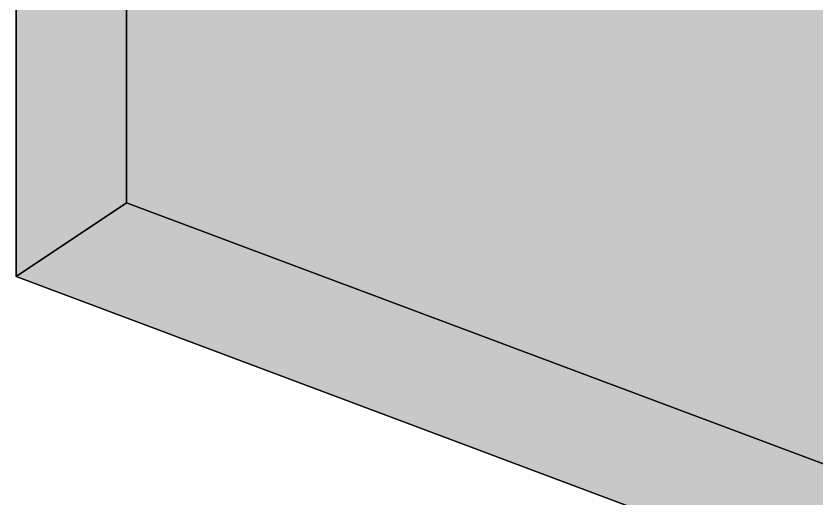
# Model space of a CAD drawing. Header units: millimetres. Extents: x 50 to 612415, y 2 to 4150.
# Drawn here: x 494058.4 to 494227.4, y 2959.1 to 3061 of the extents above; entities that cross this region are included whole.
import ezdxf

# ---------------------------------------------------------------- set-up
doc = ezdxf.new("R2010")
doc.units = ezdxf.units.MM
doc.layers.add('HATCH', color=8, linetype='Continuous', lineweight=9)
doc.layers.add('OUTLINE', color=7, linetype='Continuous', lineweight=25)

msp = doc.modelspace()

# ---------------------------------------------------------------- hatches: boundary and pattern name
at = {"layer": 'HATCH', "true_color": 0xbda27d}
msp.add_hatch(color=33, dxfattribs=at).paths.add_polyline_path([(494081.754, 3021.606), (494058.423, 3006.052), (494058.423, 3210.35), (494081.754, 3225.904)])
at = {"layer": 'HATCH', "true_color": 0xc0a47f}
for points in [[(494766.129, 2764.966), (494081.754, 3021.606), (494081.754, 3225.904), (494766.129, 2969.263)], [(494058.423, 3006.052), (494742.798, 2749.412), (494742.798, 2953.709), (494058.423, 3210.35)]]:
    msp.add_hatch(color=33, dxfattribs=at).paths.add_polyline_path(points)
at = {"layer": 'HATCH', "true_color": 0xccae87}
for points in [[(494742.798, 2749.412), (494058.423, 3006.052), (494081.754, 3021.606)], [(494766.129, 2764.966), (494742.798, 2749.412), (494081.754, 3021.606)]]:
    msp.add_hatch(color=43, dxfattribs=at).paths.add_polyline_path(points)

# ---------------------------------------------------------------- linework, layer by layer
at = {"layer": 'OUTLINE', "color": 139, "true_color": 0x42544a}
for p, q in [((494081.754, 3225.904), (494081.754, 3021.606)), ((494081.754, 3021.606), (494081.754, 3225.904)), ((494058.423, 3006.052), (494058.423, 3210.35)), ((494058.423, 3210.35), (494058.423, 3006.052)), ((494081.754, 3021.606), (494058.423, 3006.052)), ((494058.423, 3006.052), (494081.754, 3021.606)), ((494766.129, 2764.966), (494081.754, 3021.606)), ((494081.754, 3021.606), (494766.129, 2764.966)), ((494742.798, 2749.412), (494058.423, 3006.052)), ((494058.423, 3006.052), (494742.798, 2749.412))]:
    msp.add_line(p, q, dxfattribs=at)

doc.saveas('drawing.dxf')
